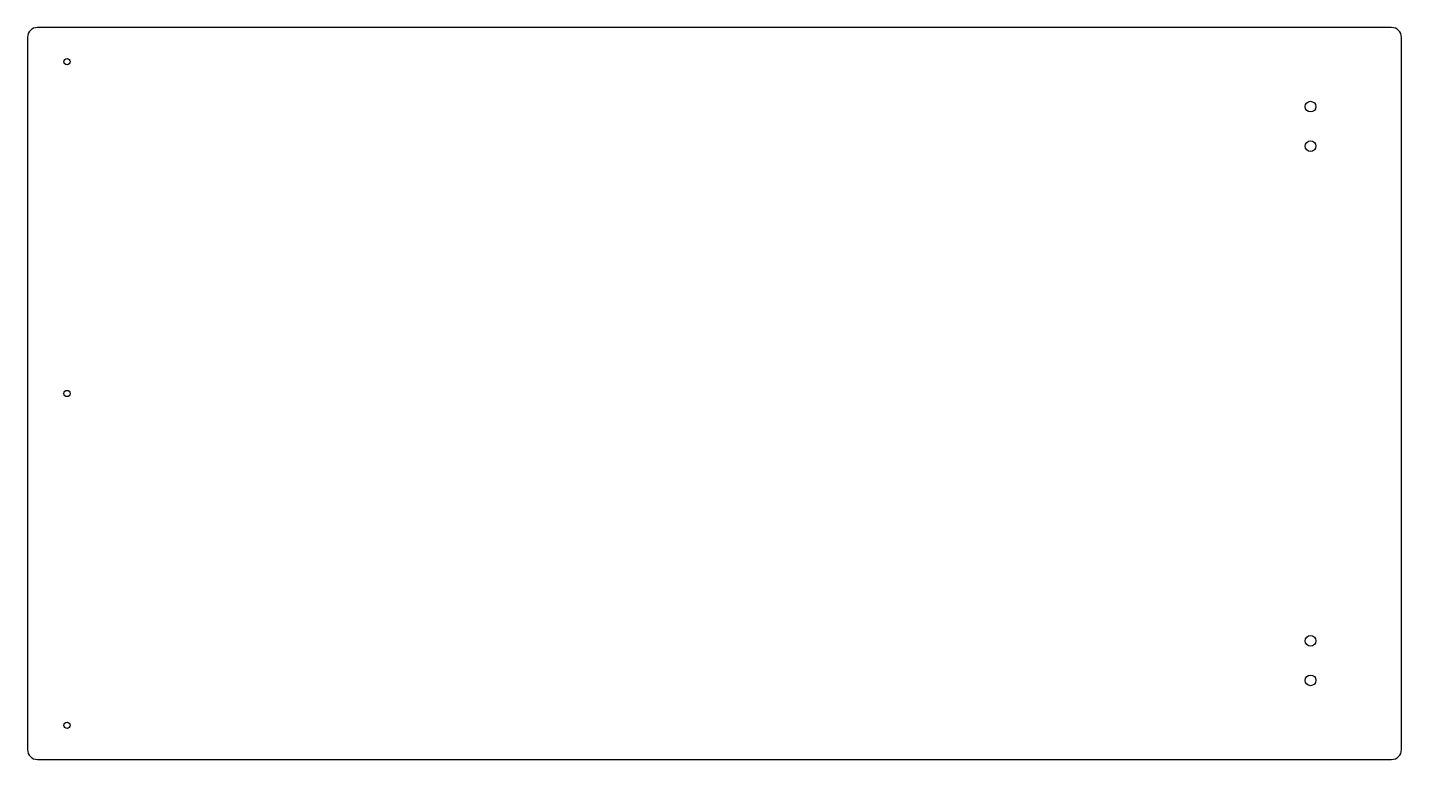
# Model space of a CAD drawing. Header units: millimetres. Extents: x -695 to 0, y -370 to 0.
import ezdxf

# ---------------------------------------------------------------- set-up
doc = ezdxf.new("R2010")
doc.units = ezdxf.units.MM

msp = doc.modelspace()

# ---------------------------------------------------------------- linework, layer by layer
at = {"color": 7, "linetype": 'Continuous', "lineweight": 25}
for p, q in [((-5, 0), (-690, 0)), ((-695, -5), (-695, -365)), ((0, -365), (0, -5)), ((-690, -370), (-5, -370))]:
    msp.add_line(p, q, dxfattribs=at)
for centre, radius in [((-675, -17.25), 1.6), ((-46, -40), 2.7), ((-46, -60), 2.7), ((-675, -185), 1.6), ((-46, -310), 2.7), ((-46, -330), 2.7), ((-675, -352.75), 1.6)]:
    msp.add_circle(centre, radius, dxfattribs=at)
for centre, start, end in [((-690, -5), 90, 180), ((-5, -5), 0, 90), ((-690, -365), 180, 270), ((-5, -365), 270, 0)]:
    msp.add_arc(centre, 5, start, end, dxfattribs=at)

doc.saveas('drawing.dxf')
